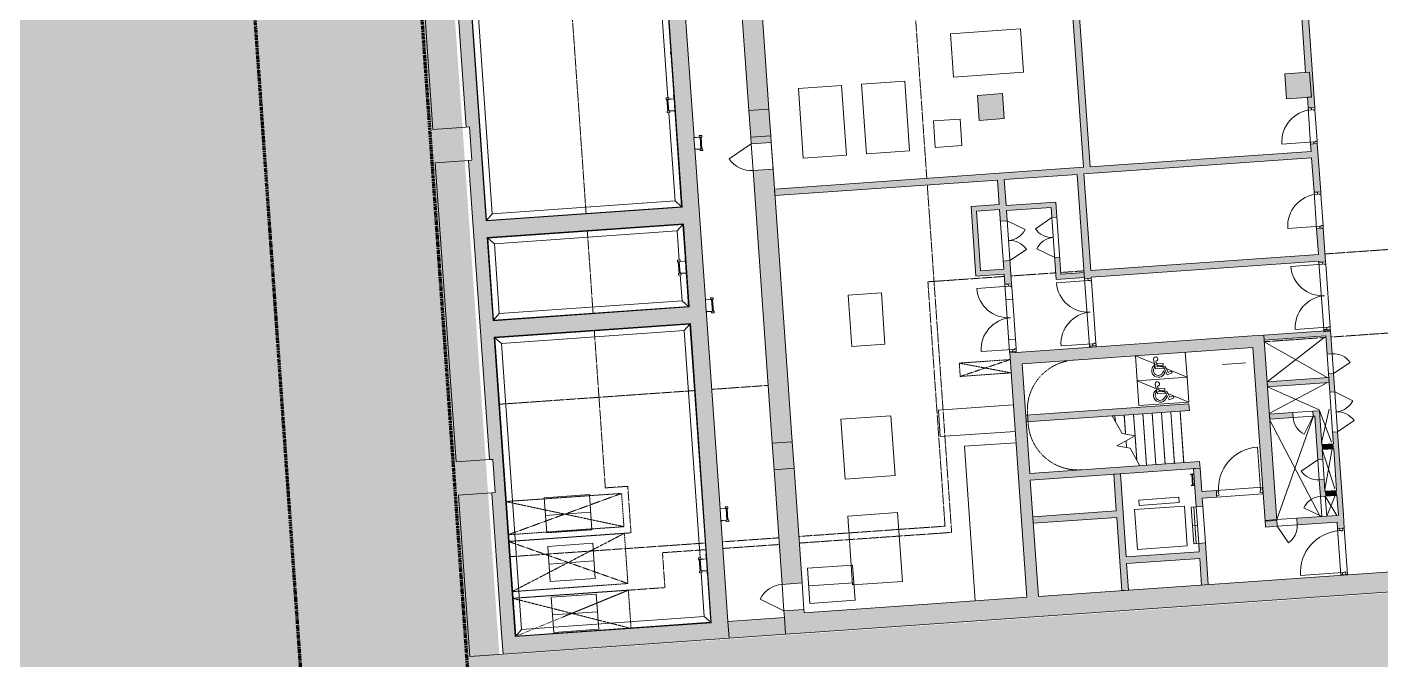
# Model space of a CAD drawing. Header units: millimetres. Extents: x 833941507 to 1669051331, y 817666127 to 1636299673.
# Drawn here: x 834367955 to 834408591, y 817956328 to 817975315 of the extents above; entities that cross this region are included whole.
import ezdxf

# ---------------------------------------------------------------- set-up
doc = ezdxf.new("R2010")
doc.units = ezdxf.units.MM
doc.header["$LTSCALE"] = 3
for name, pattern in [('3A35X-MAGP-P-MP-B02A$0$Double dash', [24.5, 10, -3, 2, -3, 2, -4.5]), ('3A35X-MAGP-P-MP-B02A$0$Hidden', [2.25, 1, -1.25]), ('3A35X-MAGP-P-MP-B02A$0$Overhead', [1.8, 1.2, -0.6])]:
    doc.linetypes.add(name, pattern=pattern)
for name, color, linetype, lineweight in [('3A35X-MAGP-P-MP-B02A$0$A-000-M_MASS', 252, 'Continuous', 5), ('3A35X-MAGP-P-MP-B02A$0$A-010-M_LINE', 252, 'Continuous', 5), ('3A35X-MAGP-P-MP-B02A$0$A-200-M_WALL_EXT', 252, 'Continuous', 9), ('3A35X-MAGP-P-MP-B02A$0$A-200-M_WALL_INT', 252, 'Continuous', 9), ('3A35X-MAGP-P-MP-B02A$0$A-200-M_WALL_PAT', 252, 'Continuous', 9), ('3A35X-MAGP-P-MP-B02A$0$A-230-M_FLOOR', 252, 'Continuous', 18), ('3A35X-MAGP-P-MP-B02A$0$A-242-M_STAIR', 252, 'Continuous', 5), ('3A35X-MAGP-P-MP-B02A$0$A-242-MB_STAIR', 252, 'Continuous', 5), ('3A35X-MAGP-P-MP-B02A$0$A-325-M_DOOR', 252, 'Continuous', 5), ('3A35X-MAGP-P-MP-B02A$0$A-770-ME_FFE_SA', 252, 'Continuous', 5), ('3A35X-MAGP-P-MP-B02A$0$C-910-M_SITE_BOUND', 252, '3A35X-MAGP-P-MP-B02A$0$Double dash', 70), ('3A35X-MAGP-P-MP-B02A$0$S-280-M_COLUMN', 252, 'Continuous', 9), ('3A35X-MAGP-P-MP-B02A$0$Z-000-T_TEXT', 252, 'Continuous', 5), ('3A35X-MAGP-P-MP-B02A$0$Z-060-M_DETAIL', 252, 'Continuous', 5), ('UAJ-23FLOR-h', 251, 'Continuous', 9)]:
    doc.layers.add(name, color=color, linetype=linetype, lineweight=lineweight)
doc.layers.add('UAJ-00XREF', color=7, linetype='Continuous')

# ---------------------------------------------------------------- blocks, each defined once
blk = doc.blocks.new('GBP-LTC-LB01')
at = {"layer": 'UAJ-23FLOR-h'}
h = blk.add_hatch(dxfattribs=at)
h.set_pattern_fill('EARTH,_O', color=256, scale=180, angle=45)
h.set_pattern_definition([(48.9989, (834576001.8, 818046085.3), (-112.727, 1612.5107), [1143, -1143]), (48.9989, (834575678.3, 818046366.6), (-112.727, 1612.5107), [1143, -1143]), (48.9989, (834575354.8, 818046647.8), (-112.727, 1612.5107), [1143, -1143]), (138.9989, (834575340.7, 818046849.3), (-1612.5107, -112.727), [1143, -1143]), (138.9989, (834575621.9, 818047172.8), (-1612.5107, -112.727), [1143, -1143]), (138.9989, (834575903.1, 818047496.3), (-1612.5107, -112.727), [1143, -1143])])
h.paths.add_polyline_path([(834572173, 818200349), (834310584, 818182062), (834331502, 817882832), (834364940, 817885169), (834473096, 818011284), (834480534, 818020120), (834485095, 818025710), (834491376, 818033619), (834497063, 818041013), (834493146, 818043679), (834512789, 818074029), (834518712, 818083675), (834526231, 818096325), (834534646, 818111073), (834545956, 818131981), (834557205, 818154199), (834564040, 818168497), (834570941, 818183576), (834578368, 818200696)])
h.paths.add_polyline_path([(834382131, 817956470), (834418269, 817958996), (834422062, 817963856), (834428403, 817964299), (834467239, 818010696), (834466445, 818021739), (834476098, 818035709), (834485267, 818048983), (834487015, 818051460), (834497268, 818067303), (834492893, 818129890), (834448057, 818126756), (834416897, 818105052), (834382061, 818080789), (834386167, 818022059), (834377588, 818021459)], flags=16)
edge = h.paths.add_edge_path(flags=16)
edge.add_line((834540292, 818142076), (834533466, 818141614))
edge.add_line((834533466, 818141614), (834523258, 818143863))
edge.add_line((834523258, 818143863), (834525897, 818155839))
edge.add_arc((834558382, 818267025), 115835, 237.2184, 253.71313, ccw=False)
edge.add_line((834495665, 818169638), (834498268, 818132357))
edge.add_line((834498268, 818132357), (834496346, 818130135))
edge.add_line((834496346, 818130135), (834492880, 818129893))
edge.add_line((834492880, 818129893), (834494230, 818110588))
edge.add_line((834494230, 818110588), (834496326, 818110708))
edge.add_line((834496326, 818110708), (834498420, 818080754))
edge.add_line((834498420, 818080754), (834498046, 818080727))
edge.add_line((834498046, 818080727), (834498255, 818077746))
edge.add_line((834498255, 818077746), (834503061, 818078082))
edge.add_line((834503061, 818078082), (834504980, 818081212))
edge.add_line((834504980, 818081212), (834509429, 818088471))
edge.add_line((834509429, 818088471), (834515217, 818097914))
edge.add_line((834515217, 818097914), (834526067, 818116416))
edge.add_line((834526067, 818116416), (834532489, 818127889))
edge.add_line((834532489, 818127889), (834534831, 818132146))
edge.add_line((834534831, 818132146), (834540292, 818142076))
h = blk.add_hatch(dxfattribs=at)
h.set_pattern_fill('EARTH,_O', color=256, scale=180, angle=45)
h.set_pattern_definition([(45.0000001, (-1082349.7, 54794.9), (-3e-06, 1616.4461018), [1143, -1143]), (45.0000001, (-1082652.8, 55098), (-3e-06, 1616.4461018), [1143, -1143]), (45.0000001, (-1082955.9, 55401.1), (-3e-06, 1616.4461018), [1143, -1143]), (135.0000001, (-1082955.9, 55603.1), (-1616.4461018, -3e-06), [1143, -1143]), (135.0000001, (-1082652.8, 55906.2), (-1616.4461018, -3e-06), [1143, -1143]), (135.0000001, (-1082349.7, 56209.3), (-1616.4461018, -3e-06), [1143, -1143])])
h.paths.add_polyline_path([(834669469, 818015499), (834651081, 818014214), (834651091, 818014066), (834669480, 818015352)], flags=16)
edge = h.paths.add_edge_path()
edge.add_arc((834611764, 818123015), 22001, 94.0007, 118.6887)
edge.add_line((834601202, 818142316), (834593918, 818141228))
edge.add_arc((834611768, 818123014), 25503, 93.9972, 134.4213, ccw=False)
edge.add_line((834609991, 818148455), (834618164, 818149026))
edge.add_line((834618164, 818149026), (834618408, 818145535))
edge.add_line((834618408, 818145535), (834616365, 818145392))
edge.add_line((834616365, 818145392), (834616609, 818141901))
edge.add_line((834616609, 818141901), (834611622, 818141552))
edge.add_line((834611622, 818141552), (834611378, 818145043))
edge.add_line((834611378, 818145043), (834610229, 818144963))
h.paths.add_polyline_path([(834673233, 818197366), (834607546, 818192774), (834599172, 818174435), (834588349, 818152375), (834578622, 818133891), (834568418, 818115665), (834556457, 818095618), (834546606, 818080042), (834532219, 818058624), (834523692, 818046596), (834515684, 818035708), (834508244, 818025930), (834500656, 818016266), (834489787, 818002934), (834483448, 817995421), (834478638, 817989842), (834458454, 817967379), (834441506, 817949096), (834383076, 817886437), (834482027, 817893355), (834551919, 817920009), (834634905, 817930637), (834634023, 817939309), (834633770, 817941796), (834633578, 817943687), (834508697, 817930984), (834507053, 817930191), (834506409, 817939427), (834507657, 817945567), (834503417, 818006767), (834503064, 818011763), (834514053, 818025792), (834520785, 818034889), (834526319, 818042437), (834532382, 818050706), (834536346, 818056473), (834542258, 818065226), (834550406, 818077287), (834561579, 818095002), (834574523, 818117080), (834587769, 818140310), (834609774, 818143595), (834610002, 818140336), (834634253, 818142031), (834636807, 818105492), (834642791, 818105914), (834646279, 818056033), (834640293, 818055614), (834643382, 818011425), (834641138, 818011268), (834645776, 817944928), (834639048, 817944244), (834640362, 817931328), (834651070, 817932707), (834650588, 817936476), (834685106, 817940897), (834685588, 817937128), (834691374, 817937869)])
blk = doc.blocks.new('3A35X-MAGP-P-MP-B02A')
at = {"layer": '3A35X-MAGP-P-MP-B02A$0$A-200-M_WALL_PAT'}
h = blk.add_hatch(color=256, dxfattribs=at)
h.paths.add_polyline_path([(10200, 37156), (10200, 37856), (9600, 37856), (9600, 37156)], flags=0)
h.paths.add_polyline_path([(9600, 38656), (10200, 38656), (10200, 42106), (9600, 42106), (9600, 40906)], flags=0)
h.paths.add_polyline_path([(10200, 42906), (10200, 51106), (9600, 51106), (9600, 42906)], flags=0)
h.paths.add_polyline_path([(10200, 51906), (10200, 52106), (9600, 52106), (9600, 51906), (10142, 51906)], flags=0)
h.paths.add_polyline_path([(10008, 52906), (10200, 52906), (10200, 82606), (9600, 82606), (9600, 52906)], flags=0)
h.paths.add_polyline_path([(9600, 83406), (10200, 83406), (10200, 86806), (9600, 86806), (9600, 84165)], flags=0)
h.paths.add_polyline_path([(9600, 87606), (10200, 87606), (10200, 92606), (9600, 92606), (9600, 87672)], flags=0)
h.paths.add_polyline_path([(9600, 93406), (10200, 93406), (10200, 95656), (9600, 95656), (9600, 93518)], flags=0)
h.paths.add_polyline_path([(10008, 96456), (10200, 96456), (10200, 102606), (9600, 102606), (9600, 96456)], flags=0)
h.paths.add_polyline_path([(9600, 103406), (10200, 103406), (10200, 112606), (9600, 112606), (9600, 104056)], flags=0)
h.paths.add_polyline_path([(9600, 113406), (10200, 113406), (10200, 122606), (9600, 122606), (9600, 113506)], flags=0)
h.paths.add_polyline_path([(10190, 123406), (10200, 123406), (10200, 143792), (9600, 143792), (9600, 123406)], flags=0)
for points in [[(1200, 37656), (1500, 37656), (1500, 83406), (1200, 83406), (1200, 82506), (1100, 82505), (1100, 73006), (1200, 73006), (1200, 72006), (1100, 72006), (1100, 63506), (1200, 63506), (1200, 62506), (1100, 62506), (1100, 53006), (1200, 53006), (1200, 52006), (1100, 52006), (1100, 43006), (1200, 43006), (1200, 42006), (1100, 42006), (1100, 37656), (1111, 37656)], [(1515, 50171), (1515, 69657), (1500, 69657), (1500, 50171)], [(7400, 37656), (7900, 37656), (7900, 62656), (7400, 62656), (7400, 37856)], [(19700, 50306), (19700, 57921), (19500, 57921), (19500, 50306)], [(7400, 50156), (7399, 57641), (7385, 57641), (7385, 50156)], [(26550, 52131), (26550, 52881), (26470, 52881), (26470, 52131)], [(12157, 50306), (14785, 50306), (14785, 50506), (10200, 50506), (10200, 50306), (11765, 50306)], [(19300, 50306), (19500, 50306), (19500, 50506), (14785, 50506), (14785, 50306), (18600, 50306)], [(25048, 50306), (26350, 50306), (26350, 50506), (19700, 50506), (19700, 50306), (20506, 50306)], [(1800, 50156), (7385, 50156), (7385, 50171), (1500, 50171), (1500, 50156), (1700, 50156)], [(2298, 49656), (7400, 49656), (7400, 50156), (1500, 50156), (1500, 49656), (1800, 49656)], [(19500, 47406), (19500, 50306), (19300, 50306), (19300, 47406)], [(1515, 49641), (7400, 49641), (7400, 49656), (1500, 49656), (1500, 49641), (1503, 49641)], [(1502, 47171), (1515, 47171), (1515, 49641), (1500, 49641), (1500, 47171)], [(7400, 47156), (7400, 49641), (7385, 49641), (7385, 47156)], [(16264, 49422), (16900, 49422), (16900, 49572), (16050, 49572), (16050, 49422), (16200, 49422)], [(16200, 47472), (16200, 49422), (16050, 49422), (16050, 47472)], [(17100, 49372), (18600, 49372), (18600, 49522), (17100, 49522)], [(16206, 47472), (16900, 47472), (16900, 47622), (16200, 47622), (16200, 47472)], [(7200, 47156), (7385, 47156), (7385, 47171), (1500, 47171), (1500, 47156), (7100, 47156)], [(3698, 46656), (7400, 46656), (7400, 47156), (1500, 47156), (1500, 46656), (3562, 46656)], [(19300, 47206), (19300, 47356), (18600, 47356), (18602, 47206)], [(25048, 47206), (26350, 47206), (26350, 47406), (19500, 47406), (19500, 47206), (24276, 47206)], [(1515, 37671), (1515, 46656), (1500, 46656), (1500, 37671), (1512, 37671)], [(7385, 46641), (7400, 46641), (7400, 46656), (1515, 46656), (1515, 46641), (7200, 46641)], [(7385, 37656), (7400, 37656), (7400, 46641), (7385, 46641), (7385, 37671)], [(16900, 37756), (17250, 37756), (17250, 45106), (16900, 45106), (16900, 38053)], [(22360, 44756), (24196, 44756), (24196, 45106), (17250, 45106), (17250, 44756), (20751, 44756)], [(24196, 39531), (24546, 39531), (24546, 45106), (24196, 45106), (24196, 39630)], [(26350, 44956), (26400, 44956), (26400, 45106), (24546, 45106), (24546, 44956), (25048, 44956)], [(25048, 43551), (26400, 43551), (26400, 43701), (24546, 43701), (24546, 43551)], [(19960, 43006), (22160, 43006), (22160, 43206), (17250, 43206), (17250, 43006), (19920, 43006)], [(17270, 41256), (22360, 41256), (22360, 41456), (17250, 41456), (17250, 41256)], [(26050, 41556), (26400, 41556), (26400, 41706), (26050, 41706)], [(19960, 37756), (19960, 41256), (19760, 41256), (19760, 37756)], [(26400, 40156), (26400, 40306), (26050, 40306), (26050, 40156), (26350, 40156)], [(19760, 39956), (19760, 40156), (17250, 40156), (17250, 39956)], [(22160, 38556), (22160, 38756), (19960, 38756), (19960, 38556), (20751, 38556)], [(7900, 37156), (7900, 37656), (1100, 37656), (1100, 37156), (7866, 37156)], [(7100, 37656), (7385, 37656), (7385, 37671), (1500, 37671), (1500, 37656), (3562, 37656)]]:
    blk.add_hatch(color=256, dxfattribs=at).paths.add_polyline_path(points, flags=0)
h = blk.add_hatch(color=256, dxfattribs=at)
h.paths.add_polyline_path([(26550, 52881), (26550, 56698), (26350, 56698), (26350, 52881)], flags=0)
h.paths.add_polyline_path([(26350, 58424), (26550, 58424), (26550, 59338), (26350, 59338), (26350, 58537)], flags=0)
h.paths.add_polyline_path([(26550, 61738), (26550, 61906), (26350, 62106), (26350, 61738)], flags=0)
h = blk.add_hatch(color=256, dxfattribs=at)
h.paths.add_polyline_path([(26450, 45106), (26550, 45106), (26550, 45143), (26350, 45143), (26350, 45106), (26431, 45106)], flags=0)
h.paths.add_polyline_path([(26550, 47169), (26550, 48186), (26350, 48186), (26350, 47169), (26503, 47169)], flags=0)
h.paths.add_polyline_path([(26350, 49274), (26550, 49274), (26550, 50723), (26350, 50723), (26350, 49387)], flags=0)
h.paths.add_polyline_path([(26450, 51811), (26550, 51811), (26550, 52131), (26350, 52131), (26350, 51811)], flags=0)
h = blk.add_hatch(color=256, dxfattribs=at)
h.paths.add_polyline_path([(17000, 45106), (17100, 45106), (17100, 45143), (16900, 45143), (16900, 45106), (16968, 45106)], flags=0)
h.paths.add_polyline_path([(17100, 47169), (17100, 47869), (16900, 47869), (16900, 47169), (17053, 47169)], flags=0)
h.paths.add_polyline_path([(17100, 49069), (17100, 50306), (16900, 50306), (16900, 49069)], flags=0)
h = blk.add_hatch(color=256, dxfattribs=at)
h.paths.add_polyline_path([(18450, 47206), (18600, 47206), (18600, 47869), (18450, 47869), (18450, 47356)], flags=0)
h.paths.add_polyline_path([(18600, 49069), (18600, 49372), (18450, 49372), (18450, 49069)], flags=0)
h = blk.add_hatch(color=256, dxfattribs=at)
h.paths.add_polyline_path([(19400, 45106), (19500, 45106), (19500, 45143), (19300, 45143), (19300, 45106)], flags=0)
h.paths.add_polyline_path([(19453, 47169), (19500, 47169), (19500, 47406), (19300, 47406), (19300, 47169), (19400, 47169)], flags=0)
h = blk.add_hatch(color=256, dxfattribs=at)
h.paths.add_polyline_path([(26400, 39556), (26550, 39556), (26550, 42056), (26400, 42056), (26400, 40156)], flags=0)
h.paths.add_polyline_path([(26550, 43256), (26550, 43806), (26400, 43806), (26400, 43256)], flags=0)
h.paths.add_polyline_path([(26550, 44406), (26550, 45106), (26400, 45106), (26400, 44406)], flags=0)
h = blk.add_hatch(color=256, dxfattribs=at)
h.paths.add_polyline_path([(24546, 42576), (25250, 42576), (25250, 42726), (24546, 42726)], flags=0)
h.paths.add_polyline_path([(25900, 42576), (26050, 42576), (26050, 42726), (25850, 42726), (25850, 42576)], flags=0)
h = blk.add_hatch(color=256, dxfattribs=at)
h.paths.add_polyline_path([(26050, 40156), (26050, 40656), (25900, 40656), (25900, 40156)], flags=0)
h.paths.add_polyline_path([(26050, 41256), (26050, 42576), (25900, 42576), (25900, 41256)], flags=0)
h = blk.add_hatch(color=256, dxfattribs=at)
h.paths.add_polyline_path([(22360, 37756), (22360, 39006), (22160, 39006), (22160, 37756)], flags=0)
h.paths.add_polyline_path([(22160, 40106), (22360, 40106), (22360, 41256), (22160, 41256), (22160, 40322)], flags=0)
h = blk.add_hatch(color=256, dxfattribs=at)
h.paths.add_polyline_path([(24183, 40356), (24196, 40356), (24196, 40556), (24183, 40556), (24183, 40406)], flags=0)
h.paths.add_polyline_path([(22795, 40356), (22795, 40556), (22360, 40556), (22362, 40356)], flags=0)
h = blk.add_hatch(color=256, dxfattribs=at)
h.paths.add_polyline_path([(26350, 39356), (26350, 39556), (25146, 39556), (25146, 39356)], flags=0)
h.paths.add_polyline_path([(24546, 39356), (24546, 39531), (24196, 39531), (24196, 39356)], flags=0)
h = blk.add_hatch(color=256, dxfattribs=at)
h.paths.add_polyline_path([(26350, 37756), (26550, 37756), (26550, 37769), (26350, 37769)], flags=0)
h.paths.add_polyline_path([(26550, 39157), (26550, 39556), (26350, 39556), (26350, 39157), (26500, 39157)], flags=0)
at = {"layer": '3A35X-MAGP-P-MP-B02A$0$A-200-M_WALL_PAT', "lineweight": 5}
blk.add_hatch(color=256, dxfattribs=at).paths.add_polyline_path([(22160, 37156), (35980, 37156), (36519, 37756), (10200, 37756), (10200, 37156), (20751, 37156)], flags=0)
at = {"layer": '3A35X-MAGP-P-MP-B02A$0$S-280-M_COLUMN', "lineweight": 5}
for points in [[(10200, 52106), (10200, 52906), (9600, 52906), (9600, 52106), (10008, 52106)], [(17225, 52131), (17225, 52881), (16475, 52881), (16475, 52131)], [(26350, 52131), (26470, 52131), (26470, 52881), (25720, 52881), (25720, 52131)], [(9600, 42106), (10200, 42106), (10200, 42906), (9600, 42906)]]:
    blk.add_hatch(color=256, dxfattribs=at).paths.add_polyline_path(points, flags=0)
at = {"layer": '3A35X-MAGP-P-MP-B02A$0$Z-060-M_DETAIL'}
blk.add_hatch(color=256, dxfattribs=at).paths.add_polyline_path([(9400, 37156), (9600, 37156), (9600, 37656), (7900, 37656), (7900, 37156), (9200, 37156)], flags=0)
at = {"layer": '3A35X-MAGP-P-MP-B02A$0$A-000-M_MASS'}
for p, q in [((22060, 41099), (22060, 41084)), ((22160, 41099), (22060, 41099)), ((22060, 41084), (22160, 41084)), ((22101, 41084), (22101, 40764)), ((22120, 40764), (22120, 41084)), ((22160, 40764), (22060, 40764)), ((22060, 40764), (22060, 40749)), ((22060, 40749), (22160, 40749))]:
    blk.add_line(p, q, dxfattribs=at)
at = {"layer": '3A35X-MAGP-P-MP-B02A$0$A-010-M_LINE', "linetype": '3A35X-MAGP-P-MP-B02A$0$Hidden'}
for p, q in [((14785, 50506), (14785, 57921)), ((4510, 50171), (4510, 57641)), ((10200, 51906), (10200, 51106)), ((14785, 47406), (14785, 50306)), ((4510, 47171), (4510, 49641)), ((16900, 47406), (14600, 47406)), ((14600, 47406), (14600, 40056)), ((14785, 39856), (14785, 47406)), ((18450, 47406), (17100, 47406)), ((19300, 47406), (18602, 47406)), ((29175, 47406), (26550, 47406)), ((4510, 41916), (4510, 46641)), ((24546, 44906), (26400, 44906)), ((26550, 44906), (28975, 44906)), ((4510, 44641), (1515, 44641)), ((7385, 44641), (4510, 44641)), ((9600, 44641), (7900, 44641)), ((17305, 43256), (17305, 42956)), ((5185, 41916), (4510, 41916)), ((5185, 40516), (5185, 41916)), ((1515, 40516), (4985, 40516)), ((4985, 40516), (5185, 40516)), ((4985, 40056), (1515, 40056)), ((7385, 40056), (4985, 40056)), ((6085, 38806), (6085, 39856)), ((6085, 39856), (7385, 39856)), ((9600, 40056), (7900, 40056)), ((7900, 39856), (9600, 39856)), ((14600, 40056), (10200, 40056)), ((10200, 39856), (14785, 39856)), ((1515, 38806), (4985, 38806)), ((4985, 38806), (6085, 38806))]:
    blk.add_line(p, q, dxfattribs=at)
at = {"layer": '3A35X-MAGP-P-MP-B02A$0$A-010-M_LINE', "linetype": '3A35X-MAGP-P-MP-B02A$0$Overhead'}
for p, q in [((16900, 44906), (15370, 44906)), ((15370, 44906), (15370, 44506)), ((15370, 44906), (16900, 44506)), ((15370, 44506), (16900, 44906)), ((15370, 44506), (16900, 44506)), ((4985, 41716), (1515, 41716)), ((4985, 40716), (4985, 41716)), ((1515, 40716), (4985, 40716)), ((4985, 40516), (1515, 40516)), ((4985, 39006), (4985, 40516)), ((1515, 39006), (4985, 39006)), ((4985, 38806), (1515, 38806)), ((4985, 37671), (4985, 38806))]:
    blk.add_line(p, q, dxfattribs=at)
at = {"layer": '3A35X-MAGP-P-MP-B02A$0$A-010-M_LINE'}
for p, q in [((24546, 43701), (26350, 44906)), ((26350, 43701), (24546, 44906)), ((24546, 43551), (26050, 42751)), ((26350, 43551), (24546, 42751)), ((26050, 41756), (26350, 42751)), ((26350, 41756), (26050, 42751)), ((25850, 39556), (24546, 42551)), ((24546, 39556), (25850, 42551)), ((26350, 40356), (26050, 41556)), ((26050, 40356), (26350, 41556)), ((26350, 39556), (26050, 40156)), ((26050, 39556), (26350, 40156)), ((9600, 37656), (7900, 37656)), ((7900, 37656), (7900, 37156)), ((9600, 37156), (9600, 37656)), ((7900, 37156), (9600, 37156))]:
    blk.add_line(p, q, dxfattribs=at)
at = {"layer": '3A35X-MAGP-P-MP-B02A$0$A-010-M_LINE', "linetype": '3A35X-MAGP-P-MP-B02A$0$Overhead', "lineweight": 9}
for p, q in [((1500, 41716), (4985, 40716)), ((4985, 41716), (1500, 40716)), ((1500, 40516), (4985, 39006)), ((4985, 40516), (1500, 39006)), ((1500, 38806), (4985, 37656)), ((4985, 38806), (1500, 37656))]:
    blk.add_line(p, q, dxfattribs=at)
at = {"layer": '3A35X-MAGP-P-MP-B02A$0$A-010-M_LINE', "linetype": '3A35X-MAGP-P-MP-B02A$0$Hidden'}
for centre, start, end in [((18805, 43256), 90.1582, 180), ((18805, 42956), 180, 269.8418)]:
    blk.add_arc(centre, 1500, start, end, dxfattribs=at)
at = {"layer": '3A35X-MAGP-P-MP-B02A$0$A-200-M_WALL_EXT', "lineweight": 13}
for p, q in [((1500, 50156), (1500, 69657)), ((9600, 62662), (9600, 52906)), ((1100, 62506), (1100, 53006)), ((10200, 52906), (10200, 61696)), ((7900, 52351), (7900, 58180)), ((7400, 57656), (7400, 50156)), ((1100, 53006), (1200, 53006)), ((1200, 53006), (1200, 52006)), ((9600, 52906), (10200, 52906)), ((7900, 51861), (7900, 52212)), ((9600, 52106), (9600, 51906)), ((10200, 52106), (9600, 52106)), ((10200, 51906), (10200, 52106)), ((1200, 52006), (1100, 52006)), ((1100, 52006), (1100, 43006)), ((7900, 47471), (7900, 51760)), ((9600, 51906), (10200, 51906)), ((10200, 51106), (9600, 51106)), ((9600, 51106), (9600, 42906)), ((10200, 42906), (10200, 51106)), ((7400, 50156), (1500, 50156)), ((1500, 49656), (7400, 49656)), ((1500, 47156), (1500, 49656)), ((7400, 49656), (7400, 47156)), ((7400, 47156), (1500, 47156)), ((7900, 46981), (7900, 47332)), ((7900, 41186), (7900, 46880)), ((1500, 46656), (7400, 46656)), ((1500, 37656), (1500, 46656)), ((7400, 46656), (7400, 37656)), ((17250, 45106), (16900, 45106)), ((16900, 45106), (16900, 37756)), ((24196, 45106), (17250, 45106)), ((24546, 45106), (24196, 45106)), ((24546, 39531), (24546, 45106)), ((17250, 44756), (24196, 44756)), ((17250, 41456), (17250, 44756)), ((24196, 44756), (24196, 39531)), ((1100, 43006), (1200, 43006)), ((1200, 43006), (1200, 42006)), ((9600, 42906), (10200, 42906)), ((1200, 42006), (1100, 42006)), ((1100, 42006), (1100, 37656)), ((9600, 42106), (9600, 38656)), ((10200, 42106), (9600, 42106)), ((10200, 38656), (10200, 42106)), ((22360, 41456), (17250, 41456)), ((22360, 41256), (22360, 41456)), ((7900, 40696), (7900, 41047)), ((17250, 41256), (22360, 41256)), ((17250, 37756), (17250, 41256)), ((7900, 37656), (7900, 40595)), ((24196, 39531), (24546, 39531)), ((9600, 38656), (10200, 38656)), ((10200, 37856), (9600, 37856)), ((9600, 37856), (9600, 37656)), ((10200, 37756), (10200, 37856)), ((1100, 37656), (1100, 37156)), ((7400, 37656), (1500, 37656)), ((10200, 37756), (16900, 37756)), ((17250, 37756), (36519, 37756)), ((1100, 37156), (7900, 37156)), ((9600, 37156), (10200, 37156)), ((10200, 37156), (35980, 37156))]:
    blk.add_line(p, q, dxfattribs=at)
at = {"layer": '3A35X-MAGP-P-MP-B02A$0$A-200-M_WALL_INT'}
for p, q in [((1500, 69657), (1500, 50156)), ((1515, 50171), (1515, 69642)), ((19500, 60556), (19500, 50506)), ((7385, 57641), (7385, 53551)), ((7400, 50156), (7400, 57656)), ((26550, 51811), (26550, 56698)), ((19700, 50506), (19700, 56406)), ((26350, 56406), (26350, 52881)), ((7385, 53412), (7385, 53061)), ((7385, 52960), (7385, 50171)), ((26350, 52881), (26470, 52881)), ((26470, 52881), (26470, 52131)), ((26470, 52131), (26350, 52131)), ((26350, 52131), (26350, 51811)), ((26350, 51811), (26450, 51811)), ((10200, 50506), (10200, 50306)), ((19500, 50506), (10200, 50506)), ((26350, 50506), (19700, 50506)), ((26450, 50723), (26350, 50723)), ((26350, 50723), (26350, 50506)), ((26550, 49274), (26550, 50723)), ((1500, 50156), (7400, 50156)), ((7385, 50171), (1515, 50171)), ((10200, 50306), (16900, 50306)), ((16900, 50306), (16900, 49572)), ((17100, 49522), (17100, 50306)), ((17100, 50306), (19300, 50306)), ((19300, 50306), (19300, 47169)), ((19500, 50306), (26350, 50306)), ((19500, 47406), (19500, 50306)), ((26350, 50306), (26350, 49274)), ((7400, 49656), (1500, 49656)), ((1500, 49656), (1500, 47156)), ((1515, 49641), (7385, 49641)), ((1515, 47171), (1515, 49641)), ((7385, 49641), (7385, 48671)), ((7400, 47156), (7400, 49656)), ((16900, 49572), (16050, 49572)), ((16050, 49572), (16050, 47472)), ((16200, 49422), (16900, 49422)), ((16200, 47622), (16200, 49422)), ((16900, 47622), (16900, 49422)), ((18600, 49522), (17100, 49522)), ((17100, 49372), (17100, 47169)), ((17100, 49372), (18450, 49372)), ((18450, 47206), (18450, 49372)), ((18600, 49522), (18600, 47356)), ((26350, 49274), (26450, 49274)), ((16900, 49069), (17100, 49069)), ((18450, 49069), (18600, 49069)), ((7385, 48532), (7385, 48181)), ((7385, 48080), (7385, 47171)), ((26450, 48186), (26350, 48186)), ((26350, 48186), (26350, 47406)), ((26550, 47169), (26550, 48186)), ((16900, 47622), (16200, 47622)), ((17100, 47869), (16900, 47869)), ((18600, 47869), (18450, 47869)), ((1500, 47156), (7400, 47156)), ((7385, 47171), (1515, 47171)), ((16050, 47472), (16900, 47472)), ((16900, 47472), (16900, 47169)), ((16900, 47169), (17000, 47169)), ((18450, 47206), (19300, 47206)), ((19300, 47356), (18600, 47356)), ((19300, 47169), (19400, 47169)), ((26350, 47406), (19500, 47406)), ((19500, 47169), (19500, 47206)), ((19500, 47206), (26350, 47206)), ((26350, 47206), (26350, 47169)), ((26350, 47169), (26450, 47169)), ((7400, 46656), (1500, 46656)), ((1500, 46656), (1500, 37656)), ((1515, 46641), (7385, 46641)), ((1515, 37671), (1515, 46641)), ((7385, 46641), (7385, 39716)), ((7400, 37656), (7400, 46656)), ((17000, 45143), (16900, 45143)), ((16900, 45143), (16900, 45106)), ((16900, 45106), (17100, 45106)), ((17100, 45106), (17100, 45143)), ((19400, 45143), (19300, 45143)), ((19300, 45143), (19300, 45106)), ((19300, 45106), (19500, 45106)), ((19500, 45106), (19500, 45143)), ((26400, 45106), (24546, 45106)), ((24546, 45106), (24546, 44956)), ((26450, 45143), (26350, 45143)), ((26350, 45143), (26350, 45081)), ((26550, 45106), (26400, 45106)), ((26550, 45081), (26550, 45143)), ((26550, 44406), (26550, 45106)), ((24546, 44956), (26400, 44956)), ((26350, 45081), (26550, 45081)), ((26400, 44956), (26400, 44406)), ((26400, 44406), (26550, 44406)), ((26400, 43806), (26400, 44406)), ((26550, 44406), (26550, 43806)), ((26400, 43701), (24546, 43701)), ((24546, 43701), (24546, 43551)), ((24546, 43551), (26400, 43551)), ((26400, 43806), (26400, 43256)), ((26550, 43806), (26400, 43806)), ((26400, 43551), (26400, 43701)), ((26550, 43256), (26550, 43806)), ((22160, 43206), (17250, 43206)), ((17250, 43206), (17250, 43006)), ((22160, 43006), (22160, 43206)), ((26400, 43256), (26550, 43256)), ((26400, 42056), (26400, 43256)), ((26550, 43256), (26550, 42056)), ((17250, 43006), (19839, 43006)), ((19920, 43006), (22160, 43006)), ((25250, 42726), (24546, 42726)), ((24546, 42726), (24546, 42576)), ((25250, 42576), (25250, 42726)), ((25250, 42726), (25850, 42726)), ((26050, 42726), (25850, 42726)), ((25850, 42726), (25850, 42576)), ((26050, 42576), (26050, 42726)), ((24546, 42576), (25250, 42576)), ((25850, 42576), (25250, 42576)), ((25850, 42576), (25900, 42576)), ((25900, 42576), (25900, 41256)), ((26050, 41706), (26050, 42576)), ((26400, 42056), (26400, 41706)), ((26550, 42056), (26400, 42056)), ((26550, 39556), (26550, 42056)), ((26400, 41706), (26050, 41706)), ((26050, 41256), (26050, 41556)), ((26050, 41556), (26400, 41556)), ((26400, 41556), (26400, 40306)), ((19960, 41256), (19760, 41256)), ((19760, 41256), (19760, 40156)), ((19960, 38756), (19960, 41256)), ((22160, 41256), (22160, 40106)), ((22360, 41256), (22160, 41256)), ((22360, 40556), (22360, 41256)), ((25900, 41256), (26050, 41256)), ((25900, 40656), (25900, 41256)), ((26050, 41256), (26050, 40656)), ((25900, 40656), (25900, 40156)), ((26050, 40656), (25900, 40656)), ((26050, 40306), (26050, 40656)), ((22795, 40556), (22360, 40556)), ((22360, 40356), (22795, 40356)), ((22360, 40106), (22360, 40356)), ((22795, 40506), (22795, 40556)), ((22795, 40356), (22795, 40406)), ((24196, 40556), (24183, 40556)), ((24183, 40556), (24183, 40506)), ((24183, 40406), (24183, 40356)), ((24183, 40356), (24196, 40356)), ((24196, 40356), (24196, 40556)), ((26400, 40306), (26050, 40306)), ((19760, 40156), (17250, 40156)), ((17250, 40156), (17250, 39956)), ((17250, 39956), (19760, 39956)), ((19760, 39956), (19760, 37756)), ((22160, 40106), (22360, 40106)), ((25900, 40156), (26050, 40156)), ((25900, 39556), (25900, 40156)), ((26050, 40156), (26050, 39556)), ((26050, 40156), (26400, 40156)), ((26400, 40156), (26400, 39556)), ((7385, 39577), (7385, 39226)), ((24546, 39556), (24196, 39556)), ((24196, 39556), (24196, 39356)), ((24546, 39356), (24546, 39556)), ((24546, 39556), (25146, 39556)), ((26350, 39556), (25146, 39556)), ((25146, 39556), (25146, 39356)), ((26400, 39556), (26350, 39556)), ((26550, 39157), (26550, 39556)), ((7385, 39125), (7385, 37671)), ((24196, 39356), (24546, 39356)), ((25146, 39356), (24546, 39356)), ((25146, 39356), (26350, 39356)), ((26350, 39356), (26350, 39157)), ((26350, 39157), (26400, 39157)), ((26500, 39157), (26550, 39157)), ((22160, 38756), (19960, 38756)), ((22160, 39006), (22160, 38756)), ((22360, 39006), (22160, 39006)), ((22360, 37756), (22360, 39006)), ((19960, 37756), (19960, 38556)), ((19960, 38556), (22160, 38556)), ((22160, 38556), (22160, 37756)), ((1500, 37656), (7400, 37656)), ((7385, 37671), (1515, 37671)), ((19760, 37756), (19960, 37756)), ((22160, 37756), (22360, 37756)), ((26350, 37769), (26350, 37756)), ((26400, 37769), (26350, 37769)), ((26350, 37756), (26550, 37756)), ((26550, 37769), (26500, 37769)), ((26550, 37756), (26550, 37769))]:
    blk.add_line(p, q, dxfattribs=at)
at = {"layer": '3A35X-MAGP-P-MP-B02A$0$A-230-M_FLOOR'}
for p, q in [((1700, 69457), (1700, 50356)), ((100, 62506), (100, 53006)), ((7200, 53461), (7200, 57456)), ((7370, 54796), (7372, 54816)), ((7372, 54776), (7370, 54796)), ((7372, 54816), (7378, 54835)), ((7378, 54757), (7372, 54776)), ((7378, 54835), (7385, 54848)), ((7385, 54744), (7378, 54757)), ((17900, 54781), (15800, 54781)), ((15800, 54781), (15800, 53481)), ((17900, 53481), (17900, 54781)), ((12428, 53465), (11128, 53465)), ((11128, 53465), (11128, 51365)), ((12428, 51365), (12428, 53465)), ((14328, 53465), (13028, 53465)), ((13028, 53465), (13028, 51365)), ((14328, 51365), (14328, 53465)), ((15800, 53481), (17900, 53481)), ((100, 53006), (1100, 53006)), ((7200, 50356), (7200, 53011)), ((15905, 52211), (15105, 52211)), ((15105, 52211), (15105, 51411)), ((15905, 51411), (15905, 52211)), ((1100, 52006), (100, 52006)), ((100, 52006), (100, 43006)), ((9600, 51106), (9600, 51906)), ((10200, 51906), (10200, 51106)), ((26350, 50723), (26350, 51811)), ((26550, 51736), (26550, 50798)), ((11128, 51365), (12428, 51365)), ((13028, 51365), (14328, 51365)), ((15105, 51411), (15905, 51411)), ((1700, 50356), (1515, 50171)), ((1700, 50356), (7200, 50356)), ((7200, 50356), (7385, 50171)), ((1515, 49641), (1700, 49456)), ((7200, 49456), (7385, 49641)), ((1700, 49456), (1700, 47356)), ((7200, 49456), (1700, 49456)), ((7200, 48581), (7200, 49456)), ((26350, 48186), (26350, 49274)), ((26550, 49199), (26550, 48261)), ((7200, 47356), (7200, 48131)), ((1700, 47356), (1515, 47171)), ((1700, 47356), (7200, 47356)), ((7385, 47171), (7200, 47356)), ((13183, 47171), (12183, 47171)), ((12183, 47171), (12183, 45631)), ((13183, 45631), (13183, 47171)), ((16900, 45143), (16900, 47169)), ((19300, 45143), (19300, 47169)), ((26350, 45143), (26350, 47169)), ((17100, 47094), (17100, 45218)), ((19500, 47094), (19500, 45218)), ((26550, 47094), (26550, 45218)), ((1515, 46641), (1700, 46456)), ((7200, 46456), (1700, 46456)), ((1700, 46456), (1700, 37856)), ((7200, 46456), (7385, 46641)), ((7200, 39626), (7200, 46456)), ((16900, 46706), (17100, 46706)), ((12183, 45631), (13183, 45631)), ((17100, 45506), (16900, 45506)), ((16900, 43546), (14647, 43546)), ((14647, 43546), (14647, 42746)), ((13210, 43476), (11710, 43476)), ((11710, 43476), (11710, 41676)), ((13210, 41676), (13210, 43476)), ((100, 43006), (1100, 43006)), ((14647, 42746), (16900, 42746)), ((16900, 42406), (15350, 42406)), ((15350, 42406), (15350, 37756)), ((1100, 42006), (100, 42006)), ((100, 42006), (100, 37156)), ((11710, 41676), (13210, 41676)), ((13210, 40561), (11710, 40561)), ((11710, 40561), (11710, 38490)), ((13210, 38490), (13210, 40561)), ((22795, 40556), (24183, 40556)), ((24183, 40356), (22795, 40356)), ((22160, 40106), (22160, 39006)), ((22360, 40106), (22360, 39006)), ((7200, 37856), (7200, 39176)), ((26350, 37769), (26350, 39157)), ((26550, 39157), (26550, 37769)), ((9600, 37856), (9600, 38656)), ((10200, 38656), (10200, 37856)), ((11710, 38490), (13210, 38490)), ((1700, 37856), (1515, 37671)), ((1700, 37856), (7200, 37856)), ((7385, 37671), (7200, 37856)), ((100, 37156), (1100, 37156))]:
    blk.add_line(p, q, dxfattribs=at)
at = {"layer": '3A35X-MAGP-P-MP-B02A$0$A-242-M_STAIR'}
for p, q in [((19920, 43006), (19839, 43006)), ((19920, 42832), (19920, 43006)), ((20200, 42432), (20200, 43006)), ((20480, 42364), (20480, 43006)), ((20760, 41456), (20760, 43006)), ((21040, 41456), (21040, 43006)), ((21320, 41456), (21320, 43006)), ((21600, 41456), (21600, 43006)), ((21880, 41456), (21880, 43006)), ((20480, 41631), (20480, 42362)), ((19920, 42098), (19920, 42101)), ((20200, 42030), (20200, 42231))]:
    blk.add_line(p, q, dxfattribs=at)
at = {"layer": '3A35X-MAGP-P-MP-B02A$0$A-242-M_STAIR', "linetype": '3A35X-MAGP-P-MP-B02A$0$Overhead'}
for p, q in [((19920, 42832), (19920, 43006)), ((20200, 42432), (20200, 43006)), ((20480, 42364), (20480, 43006)), ((20760, 41456), (20760, 43006)), ((21040, 41456), (21040, 43006)), ((21320, 41456), (21320, 43006)), ((21600, 41456), (21600, 43006)), ((21880, 41456), (21880, 43006)), ((20480, 41631), (20480, 42362)), ((19920, 42098), (19920, 42101)), ((20200, 42030), (20200, 42231))]:
    blk.add_line(p, q, dxfattribs=at)
at = {"layer": '3A35X-MAGP-P-MP-B02A$0$A-242-MB_STAIR'}
for p, q in [((19839, 43006), (20095, 42458)), ((20484, 42363), (19917, 42099)), ((20095, 42458), (20484, 42363)), ((19917, 42099), (20306, 42005)), ((20306, 42005), (20562, 41456))]:
    blk.add_line(p, q, dxfattribs=at)
at = {"layer": '3A35X-MAGP-P-MP-B02A$0$A-325-M_DOOR'}
for p, q in [((9600, 51906), (8908, 51506)), ((26450, 50786), (25488, 50786)), ((17100, 49069), (17620, 48769)), ((18450, 49069), (17931, 48769)), ((17100, 47869), (17620, 48169)), ((18450, 47869), (17931, 48169)), ((26450, 48249), (25488, 48249)), ((17000, 47106), (16052, 47106)), ((19400, 47106), (18452, 47106)), ((26450, 47106), (25502, 47106)), ((17000, 45206), (16052, 45206)), ((19400, 45206), (18452, 45206)), ((26450, 45206), (25502, 45206)), ((26550, 43806), (27070, 44106)), ((26550, 43256), (27070, 42956)), ((25850, 42576), (25550, 42057)), ((26550, 42056), (27070, 42356)), ((24120, 40506), (24120, 41768)), ((25900, 41256), (25381, 40956)), ((22160, 39006), (22160, 40106)), ((22360, 39006), (22360, 40106)), ((25900, 39556), (25381, 39856)), ((24546, 39356), (24846, 38837)), ((9600, 37856), (8908, 38256)), ((26400, 37832), (25138, 37832))]:
    blk.add_line(p, q, dxfattribs=at)
at = {"layer": '3A35X-MAGP-P-MP-B02A$0$A-325-M_DOOR', "lineweight": 9}
for p, q in [((26550, 51811), (26450, 51811)), ((26450, 51811), (26450, 51751)), ((26450, 51751), (26503, 51751)), ((26503, 51751), (26503, 51736)), ((26503, 51736), (26550, 51736)), ((26550, 51736), (26550, 51811)), ((26503, 50798), (26503, 50783)), ((26550, 50798), (26503, 50798)), ((26550, 50723), (26550, 50798)), ((26503, 50783), (26450, 50783)), ((26450, 50783), (26450, 50723)), ((26450, 50723), (26550, 50723)), ((26550, 49274), (26450, 49274)), ((26450, 49274), (26450, 49214)), ((26450, 49214), (26503, 49214)), ((26503, 49214), (26503, 49199)), ((26503, 49199), (26550, 49199)), ((26550, 49199), (26550, 49274)), ((26503, 48246), (26450, 48246)), ((26450, 48246), (26450, 48186)), ((26450, 48186), (26550, 48186)), ((26503, 48261), (26503, 48246)), ((26550, 48261), (26503, 48261)), ((26550, 48186), (26550, 48261)), ((17100, 47169), (17000, 47169)), ((17000, 47169), (17000, 47109)), ((17100, 47094), (17100, 47169)), ((19500, 47169), (19400, 47169)), ((19400, 47169), (19400, 47109)), ((19500, 47094), (19500, 47169)), ((26550, 47169), (26450, 47169)), ((26450, 47169), (26450, 47109)), ((26550, 47094), (26550, 47169)), ((17000, 47109), (17053, 47109)), ((17053, 47109), (17053, 47094)), ((17053, 47094), (17100, 47094)), ((19400, 47109), (19453, 47109)), ((19453, 47109), (19453, 47094)), ((19453, 47094), (19500, 47094)), ((26450, 47109), (26503, 47109)), ((26503, 47109), (26503, 47094)), ((26503, 47094), (26550, 47094)), ((17053, 45203), (17000, 45203)), ((17000, 45203), (17000, 45143)), ((17000, 45143), (17100, 45143)), ((17053, 45218), (17053, 45203)), ((17100, 45218), (17053, 45218)), ((17100, 45143), (17100, 45218)), ((19453, 45203), (19400, 45203)), ((19400, 45203), (19400, 45143)), ((19400, 45143), (19500, 45143)), ((19453, 45218), (19453, 45203)), ((19500, 45218), (19453, 45218)), ((19500, 45143), (19500, 45218)), ((26503, 45203), (26450, 45203)), ((26450, 45203), (26450, 45143)), ((26450, 45143), (26550, 45143)), ((26503, 45218), (26503, 45203)), ((26550, 45218), (26503, 45218)), ((26550, 45143), (26550, 45218)), ((22795, 40506), (22855, 40506)), ((22795, 40406), (22795, 40506)), ((22870, 40406), (22795, 40406)), ((22855, 40506), (22855, 40453)), ((22855, 40453), (22870, 40453)), ((22870, 40453), (22870, 40406)), ((24108, 40406), (24108, 40453)), ((24108, 40453), (24123, 40453)), ((24183, 40406), (24108, 40406)), ((24123, 40506), (24183, 40506)), ((24123, 40453), (24123, 40506)), ((24183, 40506), (24183, 40406)), ((26500, 39157), (26400, 39157)), ((26400, 39157), (26400, 39097)), ((26400, 39097), (26453, 39097)), ((26453, 39097), (26453, 39082)), ((26453, 39082), (26500, 39082)), ((26500, 39082), (26500, 39157)), ((26453, 37829), (26400, 37829)), ((26400, 37829), (26400, 37769)), ((26453, 37844), (26453, 37829)), ((26500, 37844), (26453, 37844)), ((26500, 37769), (26500, 37844)), ((26400, 37769), (26500, 37769))]:
    blk.add_line(p, q, dxfattribs=at)
at = {"layer": '3A35X-MAGP-P-MP-B02A$0$A-325-M_DOOR'}
for centre, radius, start, end in [((26450, 50786), 962, 90, 180), ((9600, 51906), 800, 210, 270), ((26450, 48249), 962, 90, 180), ((17100, 49069), 600, 270, 330), ((18450, 49069), 600, 210, 270), ((17100, 47869), 600, 30, 90), ((18450, 47869), 600, 90, 150), ((17000, 47106), 949, 180, 270), ((19400, 47106), 949, 180, 270), ((26450, 47106), 949, 180, 270), ((17000, 45206), 949, 90, 180), ((19400, 45206), 949, 90, 180), ((26450, 45206), 949, 90, 180), ((26550, 43806), 600, 30, 90), ((26550, 43256), 600, 270, 330), ((25850, 42576), 600, 180, 240), ((26550, 42056), 600, 30, 90), ((24120, 40506), 1262, 90, 180), ((25900, 41256), 600, 210, 270), ((25900, 39556), 600, 90, 150), ((24546, 39356), 600, 300, 0), ((26400, 37832), 1262, 90, 180), ((9600, 37856), 800, 90, 150)]:
    blk.add_arc(centre, radius, start, end, dxfattribs=at)
at = {"layer": '3A35X-MAGP-P-MP-B02A$0$A-770-ME_FFE_SA'}
for p, q in [((7150, 53411), (7150, 53461)), ((7150, 53461), (7226, 53461)), ((7226, 53411), (7150, 53411)), ((7170, 53061), (7170, 53411)), ((7200, 53411), (7200, 53061)), ((7226, 53461), (7226, 53411)), ((7381, 53416), (7226, 53416)), ((7226, 53411), (7386, 53411)), ((7386, 53551), (7381, 53551)), ((7381, 53551), (7381, 53416)), ((7386, 53411), (7386, 53551)), ((7150, 53011), (7150, 53061)), ((7150, 53061), (7226, 53061)), ((7226, 53011), (7150, 53011)), ((7386, 53061), (7226, 53061)), ((7226, 53061), (7226, 53011)), ((7226, 53056), (7381, 53056)), ((7381, 53056), (7381, 52960)), ((7381, 52960), (7386, 52960)), ((7386, 52960), (7386, 53061)), ((7905, 52351), (7900, 52351)), ((7900, 52351), (7900, 52211)), ((7900, 52211), (8060, 52211)), ((7905, 52216), (7905, 52351)), ((8060, 52216), (7905, 52216)), ((8060, 52211), (8060, 52261)), ((8060, 52261), (8136, 52261)), ((8136, 52211), (8060, 52211)), ((8085, 51861), (8085, 52211)), ((8115, 52211), (8115, 51861)), ((8136, 52261), (8136, 52211)), ((7900, 51861), (7900, 51760)), ((8060, 51861), (7900, 51861)), ((7900, 51760), (7905, 51760)), ((7905, 51760), (7905, 51856)), ((7905, 51856), (8060, 51856)), ((8060, 51811), (8060, 51861)), ((8060, 51861), (8136, 51861)), ((8136, 51811), (8060, 51811)), ((8136, 51861), (8136, 51811)), ((7150, 48531), (7150, 48581)), ((7150, 48581), (7226, 48581)), ((7226, 48531), (7150, 48531)), ((7170, 48181), (7170, 48531)), ((7200, 48531), (7200, 48181)), ((7226, 48581), (7226, 48531)), ((7381, 48536), (7226, 48536)), ((7226, 48531), (7386, 48531)), ((7386, 48671), (7381, 48671)), ((7381, 48671), (7381, 48536)), ((7386, 48531), (7386, 48671)), ((7150, 48131), (7150, 48181)), ((7150, 48181), (7226, 48181)), ((7226, 48131), (7150, 48131)), ((7386, 48181), (7226, 48181)), ((7226, 48181), (7226, 48131)), ((7226, 48176), (7381, 48176)), ((7381, 48176), (7381, 48080)), ((7381, 48080), (7386, 48080)), ((7386, 48080), (7386, 48181)), ((7905, 47471), (7900, 47471)), ((7900, 47471), (7900, 47331)), ((7900, 47331), (8060, 47331)), ((7905, 47336), (7905, 47471)), ((8060, 47336), (7905, 47336)), ((8060, 47331), (8060, 47381)), ((8060, 47381), (8136, 47381)), ((8136, 47331), (8060, 47331)), ((8085, 46981), (8085, 47331)), ((8115, 47331), (8115, 46981)), ((8136, 47381), (8136, 47331)), ((7900, 46981), (7900, 46880)), ((8060, 46981), (7900, 46981)), ((7900, 46880), (7905, 46880)), ((7905, 46880), (7905, 46976)), ((7905, 46976), (8060, 46976)), ((8060, 46931), (8060, 46981)), ((8060, 46981), (8136, 46981)), ((8136, 46931), (8060, 46931)), ((8136, 46981), (8136, 46931)), ((7905, 41186), (7900, 41186)), ((7900, 41186), (7900, 41046)), ((7900, 41046), (8060, 41046)), ((7905, 41051), (7905, 41186)), ((8060, 41051), (7905, 41051)), ((8060, 41046), (8060, 41096)), ((8060, 41096), (8136, 41096)), ((8136, 41046), (8060, 41046)), ((8085, 40696), (8085, 41046)), ((8115, 41046), (8115, 40696)), ((8136, 41096), (8136, 41046)), ((7900, 40696), (7900, 40595)), ((8060, 40696), (7900, 40696)), ((7905, 40595), (7905, 40691)), ((7905, 40691), (8060, 40691)), ((8060, 40646), (8060, 40696)), ((8060, 40696), (8136, 40696)), ((8136, 40646), (8060, 40646)), ((8136, 40696), (8136, 40646)), ((7900, 40595), (7905, 40595)), ((21660, 40431), (20460, 40431)), ((20460, 40431), (20460, 40271)), ((20460, 40271), (21660, 40271)), ((21660, 40271), (21660, 40431)), ((21810, 40156), (20310, 40156)), ((20310, 40156), (20310, 38956)), ((21810, 38956), (21810, 40156)), ((22010, 40106), (22160, 40106)), ((22010, 40106), (22010, 39006)), ((22085, 40106), (22085, 39006)), ((22160, 40106), (22160, 39006)), ((7150, 39576), (7150, 39626)), ((7150, 39626), (7226, 39626)), ((7226, 39576), (7150, 39576)), ((7170, 39226), (7170, 39576)), ((7200, 39576), (7200, 39226)), ((7226, 39626), (7226, 39576)), ((7381, 39581), (7226, 39581)), ((7226, 39576), (7386, 39576)), ((7386, 39716), (7381, 39716)), ((7381, 39716), (7381, 39581)), ((7386, 39576), (7386, 39716)), ((22010, 39556), (22160, 39556)), ((7150, 39176), (7150, 39226)), ((7150, 39226), (7226, 39226)), ((7226, 39176), (7150, 39176)), ((7386, 39226), (7226, 39226)), ((7226, 39226), (7226, 39176)), ((7226, 39221), (7381, 39221)), ((7381, 39221), (7381, 39125)), ((7381, 39125), (7386, 39125)), ((7386, 39125), (7386, 39226)), ((20310, 38956), (21810, 38956)), ((22160, 39006), (22010, 39006))]:
    blk.add_line(p, q, dxfattribs=at)
at = {"layer": '3A35X-MAGP-P-MP-B02A$0$C-910-M_SITE_BOUND'}
for p, q in [((-5000, 143792), (-5000, 5858)), ((0, 135156), (0, 0))]:
    blk.add_line(p, q, dxfattribs=at)
at = {"layer": '3A35X-MAGP-P-MP-B02A$0$S-280-M_COLUMN', "lineweight": 13}
for p, q in [((10200, 52906), (9600, 52906)), ((9600, 52906), (9600, 52106)), ((10200, 52106), (10200, 52906)), ((16475, 52881), (16475, 52131)), ((17225, 52881), (16475, 52881)), ((17225, 52131), (17225, 52881)), ((25720, 52881), (25720, 52131)), ((26470, 52881), (25720, 52881)), ((26470, 52131), (26470, 52881)), ((9600, 52106), (10200, 52106)), ((16475, 52131), (17225, 52131)), ((25720, 52131), (26470, 52131)), ((10200, 42906), (9600, 42906)), ((9600, 42906), (9600, 42106)), ((10200, 42106), (10200, 42906)), ((9600, 42106), (10200, 42106))]:
    blk.add_line(p, q, dxfattribs=at)
at = {"layer": '3A35X-MAGP-P-MP-B02A$0$Z-000-T_TEXT', "lineweight": 20}
blk.add_line((23249, 44315), (23949, 44315), dxfattribs=at)
at = {"layer": '3A35X-MAGP-P-MP-B02A$0$Z-000-T_TEXT'}
for p, q in [((2662, 40690), (2662, 41747)), ((2662, 41747), (4017, 41747)), ((4017, 41747), (4017, 40690)), ((2662, 41218), (4017, 41218)), ((4017, 40690), (2662, 40690)), ((2662, 39228), (2662, 40284)), ((2662, 40284), (4017, 40284)), ((4017, 40284), (4017, 39228)), ((2662, 39756), (4017, 39756)), ((4017, 39228), (2662, 39228)), ((10395, 38028), (10395, 39084)), ((10395, 39084), (11750, 39084)), ((11750, 39084), (11750, 38028)), ((2662, 37698), (2662, 38754)), ((2662, 38754), (4017, 38754)), ((4017, 38754), (4017, 37698)), ((2662, 38226), (4017, 38226)), ((10395, 38556), (11750, 38556)), ((11750, 38028), (10395, 38028)), ((4017, 37698), (2662, 37698))]:
    blk.add_line(p, q, dxfattribs=at)
at = {"layer": '3A35X-MAGP-P-MP-B02A$0$Z-060-M_DETAIL'}
for p, q in [((20660, 44756), (22160, 44006)), ((20660, 44006), (20660, 44756)), ((22160, 44756), (22160, 44006)), ((21166, 44401), (21200, 44439)), ((21207, 44660), (21191, 44619)), ((21191, 44619), (21237, 44323)), ((21200, 44439), (21212, 44371)), ((21212, 44371), (21206, 44365)), ((21234, 44679), (21207, 44660)), ((21273, 44682), (21234, 44679)), ((21237, 44323), (21493, 44323)), ((21260, 44551), (21290, 44559)), ((21273, 44467), (21260, 44551)), ((21308, 44659), (21273, 44682)), ((21471, 44467), (21273, 44467)), ((21283, 44410), (21471, 44410)), ((21287, 44380), (21283, 44410)), ((21529, 44380), (21287, 44380)), ((21290, 44559), (21317, 44587)), ((21324, 44621), (21308, 44659)), ((21317, 44587), (21324, 44621)), ((21471, 44410), (21471, 44467)), ((21493, 44323), (21574, 44119)), ((21606, 44191), (21529, 44380)), ((20660, 44006), (22160, 43256)), ((20660, 43256), (20660, 44006)), ((20660, 44006), (22160, 44006)), ((22160, 44006), (20660, 44006)), ((21207, 43910), (21191, 43869)), ((21234, 43929), (21207, 43910)), ((21273, 43932), (21234, 43929)), ((21308, 43909), (21273, 43932)), ((21324, 43871), (21308, 43909)), ((21438, 44185), (21481, 44250)), ((21481, 44250), (21506, 44188)), ((21506, 44188), (21484, 44155)), ((21574, 44119), (21719, 44168)), ((21701, 44225), (21606, 44191)), ((21719, 44168), (21701, 44225)), ((22160, 44006), (22160, 43256)), ((21166, 43651), (21200, 43689)), ((21191, 43869), (21237, 43573)), ((21200, 43689), (21212, 43621)), ((21212, 43621), (21206, 43615)), ((21237, 43573), (21493, 43573)), ((21260, 43801), (21290, 43809)), ((21273, 43717), (21260, 43801)), ((21471, 43717), (21273, 43717)), ((21283, 43660), (21471, 43660)), ((21287, 43630), (21283, 43660)), ((21529, 43630), (21287, 43630)), ((21290, 43809), (21317, 43837)), ((21317, 43837), (21324, 43871)), ((21438, 43435), (21481, 43500)), ((21471, 43660), (21471, 43717)), ((21481, 43500), (21506, 43438)), ((21493, 43573), (21574, 43369)), ((21606, 43441), (21529, 43630)), ((22160, 43256), (20660, 43256)), ((21506, 43438), (21484, 43405)), ((21574, 43369), (21719, 43418)), ((21701, 43475), (21606, 43441)), ((21719, 43418), (21701, 43475))]:
    blk.add_line(p, q, dxfattribs=at)
for centre, radius in [((21315, 44266), 202), ((21315, 44266), 147), ((21315, 43516), 202), ((21315, 43516), 147)]:
    blk.add_arc(centre, radius, 137.8468, 326.5012, dxfattribs=at)

msp = doc.modelspace()

# ---------------------------------------------------------------- block references
msp.add_blockref('GBP-LTC-LB01', (0, 0))
at = {"layer": 'UAJ-00XREF', "rotation": 4.012827991232881}
msp.add_blockref('3A35X-MAGP-P-MP-B02A', (834383746, 817919361), dxfattribs=at)

doc.saveas('drawing.dxf')
